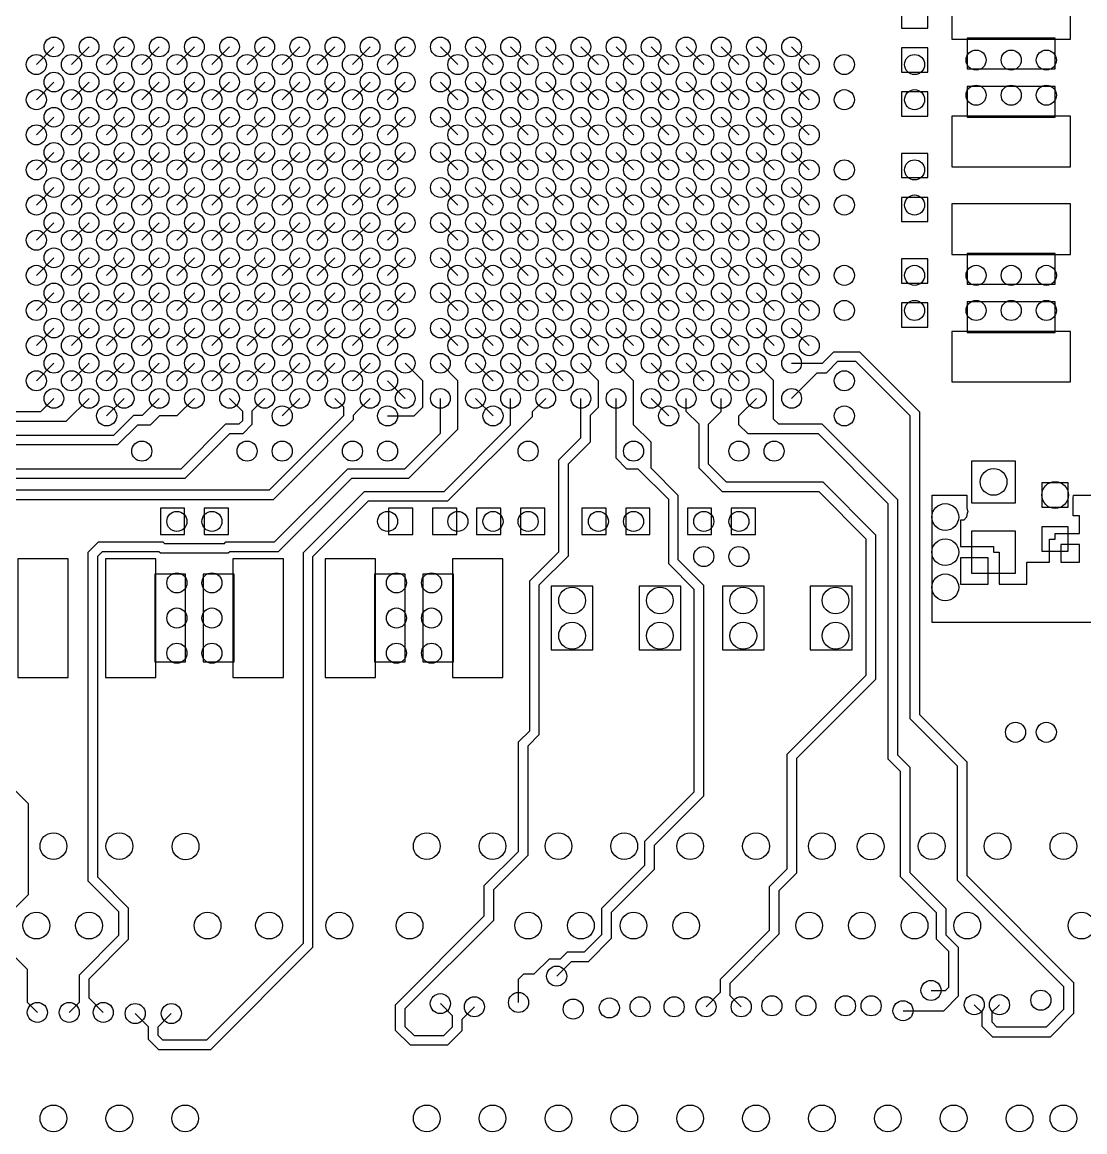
# Model space of a CAD drawing. Extents: x 1 to 15.9, y 0.4 to 4.
# Drawn here: x 3.239 to 4.192, y 1.016 to 2.01 of the extents above; entities that cross this region are included whole.
import ezdxf

# ---------------------------------------------------------------- set-up
doc = ezdxf.new("R2010")
doc.units = 0
doc.layers.get('0').update_dxf_attribs({"linetype": 'CONTINUOUS'})
doc.layers.add('gtl', color=1, linetype='CONTINUOUS')

# ---------------------------------------------------------------- blocks, each defined once
blk = doc.blocks.new('D14')
blk.add_lwpolyline([(-0.05315, -0.02265), (0.05315, -0.02265), (0.05315, 0.02265), (-0.05315, 0.02265)], close=True)
blk = doc.blocks.new('D15')
blk.add_lwpolyline([(-0.01085, -0.0118), (0.01085, -0.0118), (0.01085, 0.0118), (-0.01085, 0.0118)], close=True)
blk = doc.blocks.new('D18')
blk.add_lwpolyline([(-0.0118, -0.01085), (0.0118, -0.01085), (0.0118, 0.01085), (-0.0118, 0.01085)], close=True)
blk = doc.blocks.new('D19')
blk.add_lwpolyline([(-0.0197, -0.0187), (0.0197, -0.0187), (0.0197, 0.0187), (-0.0197, 0.0187)], close=True)
blk = doc.blocks.new('D29')
blk.add_lwpolyline([(-0.02265, -0.05315), (0.02265, -0.05315), (0.02265, 0.05315), (-0.02265, 0.05315)], close=True)
blk = doc.blocks.new('D34')
blk.add_lwpolyline([(-0.0187, -0.02855), (0.0187, -0.02855), (0.0187, 0.02855), (-0.0187, 0.02855)], close=True)
blk = doc.blocks.new('D59')
blk.add_circle((0, 0), 0.00885)
blk = doc.blocks.new('D84')
blk.add_lwpolyline([(-0.03935, -0.0138), (0.03935, -0.0138), (0.03935, 0.0138), (-0.03935, 0.0138)], close=True)
blk = doc.blocks.new('D85')
blk.add_lwpolyline([(-0.03935, -0.0138), (0.03935, -0.0138), (0.03935, 0.0138), (-0.03935, 0.0138)], close=True)
blk = doc.blocks.new('D89')
blk.add_lwpolyline([(-0.0138, -0.03935), (0.0138, -0.03935), (0.0138, 0.03935), (-0.0138, 0.03935)], close=True)
blk = doc.blocks.new('D120')
blk.add_circle((0, 0), 0.012)
blk = doc.blocks.new('D121')
blk.add_circle((0, 0), 0.009)

msp = doc.modelspace()

# ---------------------------------------------------------------- linework, layer by layer
at = {"layer": 'gtl', "color": 1}
for points in [[(3.252, 1.9724), (3.2677, 1.9882)], [(3.2835, 1.9724), (3.2992, 1.9882)], [(3.315, 1.9724), (3.3307, 1.9882)], [(3.3465, 1.9724), (3.3622, 1.9882)], [(3.378, 1.9724), (3.3937, 1.9882)], [(3.4094, 1.9724), (3.4252, 1.9882)], [(3.4409, 1.9724), (3.4567, 1.9882)], [(3.4724, 1.9724), (3.4882, 1.9882)], [(3.5039, 1.9724), (3.5197, 1.9882)], [(3.5354, 1.9724), (3.5512, 1.9882)], [(3.5669, 1.9724), (3.5827, 1.9882)], [(3.6142, 1.9882), (3.6299, 1.9724)], [(3.6142, 1.9882), (3.6142, 1.9882)], [(3.6457, 1.9882), (3.6614, 1.9724)], [(3.6772, 1.9882), (3.6929, 1.9724)], [(3.7087, 1.9882), (3.7244, 1.9724)], [(3.7402, 1.9882), (3.7559, 1.9724)], [(3.7717, 1.9882), (3.7874, 1.9724)], [(3.8031, 1.9882), (3.8189, 1.9724)], [(3.8346, 1.9882), (3.8504, 1.9724)], [(3.8661, 1.9882), (3.8819, 1.9724)], [(3.8976, 1.9882), (3.9134, 1.9724)], [(3.9291, 1.9882), (3.9449, 1.9724)], [(3.252, 1.9409), (3.2677, 1.9567)], [(3.2835, 1.9409), (3.2992, 1.9567)], [(3.315, 1.9409), (3.3307, 1.9567)], [(3.3465, 1.9409), (3.3622, 1.9567)], [(3.378, 1.9409), (3.3937, 1.9567)], [(3.4094, 1.9409), (3.4252, 1.9567)], [(3.4409, 1.9409), (3.4567, 1.9567)], [(3.4567, 1.9567), (3.4567, 1.9567)], [(3.4724, 1.9409), (3.4882, 1.9567)], [(3.4882, 1.9567), (3.4882, 1.9567)], [(3.5039, 1.9409), (3.5197, 1.9567)], [(3.5354, 1.9409), (3.5512, 1.9567)], [(3.5669, 1.9409), (3.5827, 1.9567)], [(3.6142, 1.9567), (3.6299, 1.9409)], [(3.6457, 1.9567), (3.6614, 1.9409)], [(3.6772, 1.9567), (3.6929, 1.9409)], [(3.7087, 1.9567), (3.7244, 1.9409)], [(3.7402, 1.9567), (3.7559, 1.9409)], [(3.7717, 1.9567), (3.7874, 1.9409)], [(3.8031, 1.9567), (3.8189, 1.9409)], [(3.8346, 1.9567), (3.8504, 1.9409)], [(3.8661, 1.9567), (3.8819, 1.9409)], [(3.8976, 1.9567), (3.9134, 1.9409)], [(3.9291, 1.9567), (3.9449, 1.9409)], [(3.252, 1.9094), (3.2677, 1.9252)], [(3.2835, 1.9094), (3.2992, 1.9252)], [(3.315, 1.9094), (3.3307, 1.9252)], [(3.3465, 1.9094), (3.3622, 1.9252)], [(3.378, 1.9094), (3.3937, 1.9252)], [(3.4094, 1.9094), (3.4252, 1.9252)], [(3.4409, 1.9094), (3.4567, 1.9252)], [(3.4567, 1.9252), (3.4567, 1.9252)], [(3.4724, 1.9094), (3.4882, 1.9252)], [(3.5039, 1.9094), (3.5197, 1.9252)], [(3.5354, 1.9094), (3.5512, 1.9252)], [(3.5669, 1.9094), (3.5827, 1.9252)], [(3.6142, 1.9252), (3.6299, 1.9094)], [(3.6457, 1.9252), (3.6614, 1.9094)], [(3.6772, 1.9252), (3.6929, 1.9094)], [(3.7087, 1.9252), (3.7244, 1.9094)], [(3.7402, 1.9252), (3.7559, 1.9094)], [(3.7717, 1.9252), (3.7874, 1.9094)], [(3.8031, 1.9252), (3.8189, 1.9094)], [(3.8346, 1.9252), (3.8504, 1.9094)], [(3.8661, 1.9252), (3.8819, 1.9094)], [(3.8976, 1.9252), (3.9134, 1.9094)], [(3.9291, 1.9252), (3.9449, 1.9094)], [(3.4724, 1.9094), (3.4724, 1.9094)], [(3.252, 1.878), (3.2677, 1.8937)], [(3.2835, 1.878), (3.2992, 1.8937)], [(3.315, 1.878), (3.3307, 1.8937)], [(3.3465, 1.878), (3.3622, 1.8937)], [(3.378, 1.878), (3.3937, 1.8937)], [(3.4094, 1.878), (3.4252, 1.8937)], [(3.4409, 1.878), (3.4567, 1.8937)], [(3.4724, 1.878), (3.4882, 1.8937)], [(3.5039, 1.878), (3.5197, 1.8937)], [(3.5354, 1.878), (3.5512, 1.8937)], [(3.5669, 1.878), (3.5827, 1.8937)], [(3.6142, 1.8937), (3.6299, 1.878)], [(3.6457, 1.8937), (3.6614, 1.878)], [(3.6772, 1.8937), (3.6929, 1.878)], [(3.7087, 1.8937), (3.7244, 1.878)], [(3.7402, 1.8937), (3.7559, 1.878)], [(3.7717, 1.8937), (3.7874, 1.878)], [(3.8031, 1.8937), (3.8189, 1.878)], [(3.8346, 1.8937), (3.8504, 1.878)], [(3.8661, 1.8937), (3.8819, 1.878)], [(3.8976, 1.8937), (3.9134, 1.878)], [(3.9291, 1.8937), (3.9449, 1.878)], [(3.252, 1.8465), (3.2677, 1.8622)], [(3.2835, 1.8465), (3.2992, 1.8622)], [(3.315, 1.8465), (3.3307, 1.8622)], [(3.3465, 1.8465), (3.3622, 1.8622)], [(3.378, 1.8465), (3.3937, 1.8622)], [(3.4094, 1.8465), (3.4252, 1.8622)], [(3.4409, 1.8465), (3.4567, 1.8622)], [(3.4724, 1.8465), (3.4882, 1.8622)], [(3.5039, 1.8465), (3.5197, 1.8622)], [(3.5354, 1.8465), (3.5512, 1.8622)], [(3.5669, 1.8465), (3.5827, 1.8622)], [(3.6142, 1.8622), (3.6299, 1.8465)], [(3.6457, 1.8622), (3.6614, 1.8465)], [(3.6772, 1.8622), (3.6929, 1.8465)], [(3.7087, 1.8622), (3.7244, 1.8465)], [(3.7402, 1.8622), (3.7559, 1.8465)], [(3.7717, 1.8622), (3.7874, 1.8465)], [(3.8031, 1.8622), (3.8189, 1.8465)], [(3.8346, 1.8622), (3.8504, 1.8465)], [(3.8661, 1.8622), (3.8819, 1.8465)], [(3.8976, 1.8622), (3.9134, 1.8465)], [(3.9291, 1.8622), (3.9449, 1.8465)], [(3.252, 1.815), (3.2677, 1.8307)], [(3.2835, 1.815), (3.2992, 1.8307)], [(3.315, 1.815), (3.3307, 1.8307)], [(3.3465, 1.815), (3.3622, 1.8307)], [(3.378, 1.815), (3.3937, 1.8307)], [(3.4094, 1.815), (3.4252, 1.8307)], [(3.4409, 1.815), (3.4567, 1.8307)], [(3.4724, 1.815), (3.4882, 1.8307)], [(3.5039, 1.815), (3.5197, 1.8307)], [(3.5354, 1.815), (3.5512, 1.8307)], [(3.5669, 1.815), (3.5827, 1.8307)], [(3.6142, 1.8307), (3.6299, 1.815)], [(3.6457, 1.8307), (3.6614, 1.815)], [(3.6772, 1.8307), (3.6929, 1.815)], [(3.7087, 1.8307), (3.7244, 1.815)], [(3.7402, 1.8307), (3.7559, 1.815)], [(3.7717, 1.8307), (3.7874, 1.815)], [(3.8031, 1.8307), (3.8189, 1.815)], [(3.8346, 1.8307), (3.8504, 1.815)], [(3.8661, 1.8307), (3.8819, 1.815)], [(3.8976, 1.8307), (3.9134, 1.815)], [(3.9291, 1.8307), (3.9449, 1.815)], [(3.252, 1.7835), (3.2677, 1.7992)], [(3.2835, 1.7835), (3.2992, 1.7992)], [(3.315, 1.7835), (3.3307, 1.7992)], [(3.3465, 1.7835), (3.3622, 1.7992)], [(3.378, 1.7835), (3.3937, 1.7992)], [(3.4094, 1.7835), (3.4252, 1.7992)], [(3.4409, 1.7835), (3.4567, 1.7992)], [(3.4724, 1.7835), (3.4882, 1.7992)], [(3.5039, 1.7835), (3.5197, 1.7992)], [(3.5354, 1.7835), (3.5512, 1.7992)], [(3.5669, 1.7835), (3.5827, 1.7992)], [(3.6142, 1.7992), (3.6299, 1.7835)], [(3.6457, 1.7992), (3.6614, 1.7835)], [(3.6772, 1.7992), (3.6929, 1.7835)], [(3.7087, 1.7992), (3.7244, 1.7835)], [(3.7402, 1.7992), (3.7559, 1.7835)], [(3.7717, 1.7992), (3.7874, 1.7835)], [(3.8031, 1.7992), (3.8189, 1.7835)], [(3.8346, 1.7992), (3.8504, 1.7835)], [(3.8661, 1.7992), (3.8819, 1.7835)], [(3.8976, 1.7992), (3.9134, 1.7835)], [(3.9291, 1.7992), (3.9449, 1.7835)], [(3.252, 1.752), (3.2677, 1.7677)], [(3.2835, 1.752), (3.2992, 1.7677)], [(3.315, 1.752), (3.3307, 1.7677)], [(3.3465, 1.752), (3.3622, 1.7677)], [(3.378, 1.752), (3.3937, 1.7677)], [(3.4094, 1.752), (3.4252, 1.7677)], [(3.4409, 1.752), (3.4567, 1.7677)], [(3.4724, 1.752), (3.4882, 1.7677)], [(3.5039, 1.752), (3.5197, 1.7677)], [(3.5354, 1.752), (3.5512, 1.7677)], [(3.5669, 1.752), (3.5827, 1.7677)], [(3.6142, 1.7677), (3.6299, 1.752)], [(3.6457, 1.7677), (3.6614, 1.752)], [(3.6772, 1.7677), (3.6929, 1.752)], [(3.7087, 1.7677), (3.7244, 1.752)], [(3.7402, 1.7677), (3.7559, 1.752)], [(3.7717, 1.7677), (3.7874, 1.752)], [(3.8031, 1.7677), (3.8189, 1.752)], [(3.8346, 1.7677), (3.8504, 1.752)], [(3.8661, 1.7677), (3.8819, 1.752)], [(3.8976, 1.7677), (3.9134, 1.752)], [(3.9291, 1.7677), (3.9449, 1.752)], [(3.252, 1.7205), (3.2677, 1.7362)], [(3.2835, 1.7205), (3.2992, 1.7362)], [(3.315, 1.7205), (3.3307, 1.7362)], [(3.3465, 1.7205), (3.3622, 1.7362)], [(3.378, 1.7205), (3.3937, 1.7362)], [(3.4094, 1.7205), (3.4252, 1.7362)], [(3.4409, 1.7205), (3.4567, 1.7362)], [(3.4724, 1.7205), (3.4882, 1.7362)], [(3.5039, 1.7205), (3.5197, 1.7362)], [(3.5354, 1.7205), (3.5512, 1.7362)], [(3.5669, 1.7205), (3.5827, 1.7362)], [(3.6142, 1.7362), (3.6299, 1.7205)], [(3.6457, 1.7362), (3.6614, 1.7205)], [(3.6772, 1.7362), (3.6929, 1.7205)], [(3.7087, 1.7362), (3.7244, 1.7205)], [(3.7402, 1.7362), (3.7559, 1.7205)], [(3.7717, 1.7362), (3.7874, 1.7205)], [(3.8031, 1.7362), (3.8189, 1.7205)], [(3.8346, 1.7362), (3.8504, 1.7205)], [(3.8661, 1.7362), (3.8819, 1.7205)], [(3.8976, 1.7362), (3.9134, 1.7205)], [(3.9291, 1.7362), (3.9449, 1.7205)], [(3.9291, 1.7047), (3.9409, 1.7047), (3.9409, 1.7047), (3.9567, 1.7047), (3.9671, 1.7151), (3.99, 1.7151)], [(3.99, 1.7151), (4.044, 1.661)], [(3.252, 1.689), (3.2677, 1.7047)], [(3.2835, 1.689), (3.2992, 1.7047)], [(3.315, 1.689), (3.3307, 1.7047)], [(3.3465, 1.689), (3.3622, 1.7047)], [(3.378, 1.689), (3.3937, 1.7047)], [(3.4094, 1.689), (3.4252, 1.7047)], [(3.4409, 1.689), (3.4567, 1.7047)], [(3.4724, 1.689), (3.4882, 1.7047)], [(3.5039, 1.689), (3.5197, 1.7047)], [(3.5354, 1.689), (3.5512, 1.7047)], [(3.5827, 1.7047), (3.5984, 1.689)], [(3.6142, 1.7047), (3.6299, 1.689)], [(3.6457, 1.7047), (3.6614, 1.689)], [(3.6772, 1.7047), (3.6929, 1.689)], [(3.7087, 1.7047), (3.7244, 1.689)], [(3.7402, 1.7047), (3.7559, 1.689)], [(3.7717, 1.7047), (3.7874, 1.689)], [(3.8031, 1.7047), (3.8189, 1.689)], [(3.8346, 1.7047), (3.8504, 1.689)], [(3.8661, 1.7047), (3.8819, 1.689)], [(3.8976, 1.7047), (3.913, 1.6894)], [(3.9291, 1.6732), (3.952, 1.6961), (3.9603, 1.6961), (3.9706, 1.7065)], [(3.9706, 1.7065), (3.9864, 1.7065), (4.0354, 1.6575)], [(3.5669, 1.6575), (3.5906, 1.6575), (3.5984, 1.6654), (3.5984, 1.689)], [(3.5669, 1.689), (3.5827, 1.6732)], [(3.6299, 1.6457), (3.6299, 1.689)], [(3.7559, 1.6654), (3.7559, 1.689)], [(3.7874, 1.6496), (3.7874, 1.689)], [(3.913, 1.6547), (3.913, 1.6894)], [(3.1016, 1.6528), (3.2788, 1.6528), (3.2992, 1.6732)], [(3.2559, 1.6614), (3.2677, 1.6732)], [(3.315, 1.6575), (3.3307, 1.6732)], [(3.3472, 1.6582), (3.3622, 1.6732)], [(3.3783, 1.6579), (3.3937, 1.6732)], [(3.3855, 1.6016), (3.4255, 1.6417), (3.4374, 1.6417), (3.4456, 1.65), (3.4456, 1.6621), (3.4567, 1.6732)], [(3.4252, 1.6732), (3.437, 1.6614)], [(3.4724, 1.6575), (3.4882, 1.6732)], [(3.5197, 1.6732), (3.5276, 1.6654)], [(3.5394, 1.6614), (3.5512, 1.6732)], [(3.6142, 1.6421), (3.6142, 1.6732)], [(3.6457, 1.6732), (3.6614, 1.6575)], [(3.6772, 1.6496), (3.6772, 1.6732)], [(3.6968, 1.6614), (3.7087, 1.6732)], [(3.7402, 1.6378), (3.7402, 1.6732)], [(3.7717, 1.6732), (3.7717, 1.6732)], [(3.7717, 1.6198), (3.7717, 1.6732)], [(3.8031, 1.6732), (3.8189, 1.6575)], [(3.8346, 1.6614), (3.8346, 1.6732)], [(3.8661, 1.6614), (3.8661, 1.6732)], [(3.8819, 1.6575), (3.8976, 1.6732)], [(3.0981, 1.6614), (3.2559, 1.6614)], [(3.2559, 1.6614), (3.2559, 1.6614)], [(3.437, 1.6535), (3.437, 1.6614)], [(3.5276, 1.6578), (3.5276, 1.6654)], [(3.5362, 1.6582), (3.5394, 1.6614)], [(3.6968, 1.6571), (3.6968, 1.6614)], [(3.7488, 1.6582), (3.7559, 1.6654)], [(3.8346, 1.6614), (3.8461, 1.65)], [(3.8547, 1.65), (3.8661, 1.6614)], [(4.044, 1.3898), (4.044, 1.661)], [(3.3215, 1.6404), (3.3393, 1.6582)], [(3.3393, 1.6582), (3.3472, 1.6582)], [(3.3543, 1.6496), (3.3626, 1.6579)], [(3.3626, 1.6579), (3.3783, 1.6579)], [(3.3819, 1.6102), (3.422, 1.6503), (3.4338, 1.6503), (3.437, 1.6535)], [(3.461, 1.5913), (3.5276, 1.6578)], [(3.4646, 1.5827), (3.5362, 1.6543)], [(3.5362, 1.6543), (3.5362, 1.6582)], [(3.621, 1.5813), (3.6968, 1.6571)], [(3.7488, 1.6342), (3.7488, 1.6582)], [(3.8819, 1.6496), (3.8819, 1.6575)], [(3.913, 1.6547), (3.9173, 1.6503), (3.9563, 1.6503)], [(4.0354, 1.3862), (4.0354, 1.6575)], [(3.325, 1.6318), (3.3429, 1.6496)], [(3.3429, 1.6496), (3.3543, 1.6496)], [(3.5823, 1.6102), (3.6142, 1.6421)], [(3.6063, 1.622), (3.6299, 1.6457)], [(3.6175, 1.5899), (3.6772, 1.6496)], [(3.7874, 1.6496), (3.8031, 1.6339)], [(3.8461, 1.6106), (3.8461, 1.65)], [(3.8547, 1.6142), (3.8547, 1.65)], [(3.8819, 1.6496), (3.8898, 1.6417)], [(3.8898, 1.6417), (3.9528, 1.6417)], [(3.9528, 1.6417), (4.0157, 1.5787)], [(3.9563, 1.6503), (4.0243, 1.5823)], [(3.1282, 1.6404), (3.3215, 1.6404)], [(3.1318, 1.6318), (3.325, 1.6318)], [(3.7205, 1.6181), (3.7402, 1.6378)], [(3.7291, 1.6145), (3.7488, 1.6342)], [(3.8031, 1.6106), (3.8031, 1.6339)], [(3.5859, 1.6016), (3.6063, 1.622)], [(3.6063, 1.622), (3.6063, 1.622)], [(3.7205, 1.5358), (3.7205, 1.6181)], [(3.7291, 1.5322), (3.7291, 1.6145)], [(3.7717, 1.6198), (3.7812, 1.6102)], [(3.8547, 1.6142), (3.8704, 1.5984)], [(3.0662, 1.539), (3.1374, 1.6102), (3.3819, 1.6102)], [(3.0748, 1.3425), (3.0748, 1.5354), (3.141, 1.6016), (3.3855, 1.6016)], [(3.4655, 1.5446), (3.5311, 1.6102)], [(3.4691, 1.536), (3.5347, 1.6016)], [(3.5311, 1.6102), (3.5823, 1.6102)], [(3.5347, 1.6016), (3.5859, 1.6016)], [(3.7812, 1.6102), (3.7913, 1.6102)], [(3.7913, 1.6102), (3.8189, 1.5827)], [(3.8031, 1.6106), (3.8275, 1.5862)], [(3.8461, 1.6106), (3.8669, 1.5898)], [(3.1618, 1.5913), (3.461, 1.5913)], [(3.8704, 1.5984), (3.957, 1.5984)], [(3.957, 1.5984), (4.0047, 1.5508)], [(3.1654, 1.5827), (3.4646, 1.5827)], [(3.4914, 1.5351), (3.5462, 1.5899), (3.6175, 1.5899)], [(3.5, 1.5315), (3.5498, 1.5813), (3.621, 1.5813)], [(3.8189, 1.5249), (3.8189, 1.5827)], [(3.8275, 1.5285), (3.8275, 1.5862)], [(3.8669, 1.5898), (3.9535, 1.5898)], [(3.9535, 1.5898), (3.9961, 1.5472)], [(4.0243, 1.3536), (4.0243, 1.5823)], [(4.2244, 1.4724), (4.0551, 1.4724), (4.0551, 1.5866), (4.0861, 1.5866), (4.0861, 1.5752), (4.0861, 1.5752), (4.0861, 1.5752), (4.0861, 1.5752), (4.087, 1.5713), (4.0865, 1.5706), (4.0858, 1.5669), (4.0835, 1.5641), (4.0806, 1.5641), (4.0806, 1.5404), (4.1102, 1.5404), (4.1102, 1.5354), (4.1152, 1.5354), (4.1152, 1.5067), (4.1399, 1.5067), (4.1399, 1.5264), (4.1435, 1.5264), (4.1435, 1.5264), (4.1604, 1.5264), (4.1604, 1.5472), (4.1654, 1.5472), (4.1654, 1.5522), (4.1872, 1.5522), (4.1872, 1.5681), (4.1817, 1.5681), (4.1817, 1.5702), (4.1817, 1.5713), (4.1817, 1.5713), (4.1817, 1.5713), (4.1817, 1.5841), (4.182, 1.5866), (4.2244, 1.5866)], [(4.0157, 1.35), (4.0157, 1.5787)], [(3.2985, 1.5354), (3.3077, 1.5446)], [(3.3077, 1.5446), (3.3655, 1.5446)], [(3.3655, 1.5446), (3.3668, 1.5433), (3.4206, 1.5433)], [(3.4206, 1.5433), (3.4219, 1.5446)], [(3.4219, 1.5446), (3.4655, 1.5446)], [(3.9961, 1.4252), (3.9961, 1.5472)], [(4.0047, 1.4216), (4.0047, 1.5508)], [(4.1872, 1.5422), (4.1704, 1.5422), (4.1704, 1.5264), (4.1872, 1.5264), (4.1872, 1.5422)], [(3.2985, 1.2405), (3.2985, 1.5354)], [(3.3071, 1.5318), (3.3113, 1.536)], [(3.3071, 1.2441), (3.3071, 1.5318)], [(3.3113, 1.536), (3.3619, 1.536)], [(3.3619, 1.536), (3.3633, 1.5347), (3.4241, 1.5347)], [(3.4048, 1.0984), (3.4914, 1.185), (3.4914, 1.5351)], [(3.4241, 1.5347), (3.4255, 1.536)], [(3.4255, 1.536), (3.4691, 1.536)], [(3.5, 1.1815), (3.5, 1.5315)], [(3.6943, 1.5096), (3.7205, 1.5358)], [(3.7029, 1.3719), (3.7029, 1.5061), (3.7291, 1.5322)], [(3.8189, 1.5249), (3.8418, 1.502)], [(3.8275, 1.5285), (3.8504, 1.5056)], [(4.1052, 1.5304), (4.0806, 1.5304), (4.0806, 1.5067), (4.1052, 1.5067), (4.1052, 1.5304)], [(3.6943, 1.3754), (3.6943, 1.5096)], [(3.8062, 1.273), (3.8504, 1.3171), (3.8504, 1.5056)], [(3.8418, 1.3207), (3.8418, 1.502)], [(3.9252, 1.3543), (3.9961, 1.4252)], [(3.9338, 1.3508), (4.0047, 1.4216)], [(4.0354, 1.3862), (4.078, 1.3436)], [(4.044, 1.3898), (4.0866, 1.3472)], [(3.6843, 1.2673), (3.6843, 1.3654), (3.6943, 1.3754)], [(3.6929, 1.3619), (3.7029, 1.3719)], [(3.1965, 1.3583), (3.2448, 1.3099)], [(3.6929, 1.2638), (3.6929, 1.3619)], [(3.9252, 1.2516), (3.9252, 1.3543)], [(4.0243, 1.3536), (4.0354, 1.3425)], [(3.9338, 1.248), (3.9338, 1.3508)], [(4.0157, 1.35), (4.0268, 1.339)], [(4.0354, 1.248), (4.0354, 1.3425)], [(4.078, 1.2413), (4.078, 1.3436)], [(4.0866, 1.2453), (4.0866, 1.3472)], [(4.0268, 1.2445), (4.0268, 1.339)], [(3.7976, 1.2765), (3.8418, 1.3207)], [(3.2448, 1.2287), (3.2448, 1.3099)], [(3.7976, 1.2549), (3.7976, 1.2765)], [(3.8062, 1.2513), (3.8062, 1.273)], [(3.6535, 1.2366), (3.6843, 1.2673)], [(3.6621, 1.233), (3.6929, 1.2638)], [(3.7591, 1.2163), (3.7976, 1.2549)], [(3.3071, 1.2441), (3.3346, 1.2165)], [(3.7677, 1.2128), (3.8062, 1.2513)], [(3.874, 1.1493), (3.918, 1.1933), (3.918, 1.2323), (3.9338, 1.248)], [(3.9094, 1.1968), (3.9094, 1.2358), (3.9252, 1.2516)], [(4.0268, 1.2445), (4.0591, 1.2122)], [(4.0354, 1.248), (4.0677, 1.2158)], [(4.0866, 1.2453), (4.1823, 1.1496)], [(3.2985, 1.2405), (3.326, 1.213)], [(3.6535, 1.2094), (3.6535, 1.2366)], [(3.6621, 1.2058), (3.6621, 1.233)], [(4.078, 1.2413), (4.1732, 1.146)], [(3.2323, 1.2162), (3.2448, 1.2287)], [(3.3346, 1.1886), (3.3346, 1.2165)], [(3.7591, 1.1929), (3.7591, 1.2163)], [(4.0677, 1.1922), (4.0677, 1.2158)], [(3.326, 1.1922), (3.326, 1.213)], [(3.5741, 1.1299), (3.6535, 1.2094)], [(3.5827, 1.1264), (3.6621, 1.2058)], [(3.7677, 1.1894), (3.7677, 1.2128)], [(4.0591, 1.1886), (4.0591, 1.2122)], [(3.8654, 1.1528), (3.9094, 1.1968)], [(3.2906, 1.1568), (3.326, 1.1922)], [(3.2992, 1.1532), (3.3346, 1.1886)], [(3.712, 1.1711), (3.7219, 1.1711), (3.7282, 1.1773), (3.7435, 1.1773), (3.7591, 1.1929)], [(3.7185, 1.1555), (3.7317, 1.1687), (3.7471, 1.1687), (3.7677, 1.1894)], [(4.0591, 1.1886), (4.0701, 1.1775)], [(4.0677, 1.1922), (4.0787, 1.1811)], [(3.4083, 1.0898), (3.5, 1.1815)], [(4.0701, 1.1457), (4.0701, 1.1775)], [(4.0787, 1.1378), (4.0787, 1.1811)], [(3.2323, 1.1732), (3.2441, 1.1614)], [(3.6984, 1.1575), (3.712, 1.1711)], [(3.2441, 1.1319), (3.2441, 1.1614)], [(3.2906, 1.1568), (3.2906, 1.1568)], [(3.2906, 1.1322), (3.2906, 1.1568)], [(3.6843, 1.1528), (3.689, 1.1575), (3.6984, 1.1575)], [(3.2992, 1.1358), (3.2992, 1.1532)], [(3.6843, 1.1319), (3.6843, 1.1528)], [(3.8654, 1.141), (3.8654, 1.1528)], [(3.874, 1.1378), (3.874, 1.1493)], [(4.0672, 1.1427), (4.0701, 1.1457)], [(4.1732, 1.126), (4.1732, 1.146)], [(4.1823, 1.1222), (4.1823, 1.1496)], [(3.2992, 1.1358), (3.312, 1.123)], [(3.8524, 1.128), (3.8654, 1.141)], [(3.874, 1.1378), (3.8839, 1.128)], [(4.029, 1.1245), (4.0655, 1.1245), (4.0787, 1.1378)], [(4.0541, 1.1427), (4.0672, 1.1427)], [(3.2441, 1.1319), (3.2529, 1.123)], [(3.2815, 1.123), (3.2906, 1.1322)], [(3.5741, 1.1067), (3.5741, 1.1299)], [(3.5827, 1.1102), (3.5827, 1.1264)], [(3.6142, 1.1309), (3.6251, 1.12)], [(3.6337, 1.117), (3.6447, 1.128)], [(4.0929, 1.1299), (4.0999, 1.1229)], [(4.109, 1.1142), (4.109, 1.1234), (4.1155, 1.1299)], [(4.1575, 1.1102), (4.1732, 1.126)], [(3.3406, 1.122), (3.3525, 1.1101)], [(3.3611, 1.1024), (3.3611, 1.1101), (3.373, 1.122)], [(3.6251, 1.1102), (3.6251, 1.12)], [(3.6337, 1.1067), (3.6337, 1.117)], [(4.0999, 1.1104), (4.0999, 1.1229)], [(4.109, 1.1142), (4.1129, 1.1102), (4.1575, 1.1102)], [(4.1613, 1.1011), (4.1823, 1.1222)], [(3.3525, 1.0988), (3.3525, 1.1101)], [(3.5741, 1.1067), (3.587, 1.0938), (3.6208, 1.0938)], [(3.5827, 1.1102), (3.5906, 1.1024), (3.6173, 1.1024)], [(3.6173, 1.1024), (3.6251, 1.1102)], [(3.6208, 1.0938), (3.6337, 1.1067)], [(4.0999, 1.1104), (4.1092, 1.1011)], [(3.3525, 1.0988), (3.3615, 1.0898)], [(3.3611, 1.1024), (3.365, 1.0984)], [(3.365, 1.0984), (3.4048, 1.0984)], [(4.1092, 1.1011), (4.1613, 1.1011)], [(3.3615, 1.0898), (3.4083, 1.0898)]]:
    msp.add_lwpolyline(points, dxfattribs=at)

# ---------------------------------------------------------------- block references
at = {"layer": 'gtl'}
for name, p in [('D14', (4.126, 2.0177)), ('D18', (4.0394, 2.0157)), ('D59', (3.2677, 1.9882)), ('D59', (3.2992, 1.9882)), ('D59', (3.3307, 1.9882)), ('D59', (3.3622, 1.9882)), ('D59', (3.3937, 1.9882)), ('D59', (3.4252, 1.9882)), ('D59', (3.4567, 1.9882)), ('D59', (3.4882, 1.9882)), ('D59', (3.5197, 1.9882)), ('D59', (3.5512, 1.9882)), ('D59', (3.5827, 1.9882)), ('D59', (3.6142, 1.9882)), ('D59', (3.6457, 1.9882)), ('D59', (3.6772, 1.9882)), ('D59', (3.7087, 1.9882)), ('D59', (3.7402, 1.9882)), ('D59', (3.7717, 1.9882)), ('D59', (3.8031, 1.9882)), ('D59', (3.8346, 1.9882)), ('D59', (3.8661, 1.9882)), ('D59', (3.8976, 1.9882)), ('D59', (3.9291, 1.9882)), ('D85', (4.126, 1.9823)), ('D121', (3.252, 1.9724)), ('D121', (3.2835, 1.9724)), ('D121', (3.315, 1.9724)), ('D121', (3.3465, 1.9724)), ('D121', (3.378, 1.9724)), ('D121', (3.4094, 1.9724)), ('D121', (3.4409, 1.9724)), ('D121', (3.4724, 1.9724)), ('D121', (3.5039, 1.9724)), ('D121', (3.5354, 1.9724)), ('D121', (3.5669, 1.9724)), ('D121', (3.6299, 1.9724)), ('D121', (3.6614, 1.9724)), ('D121', (3.6929, 1.9724)), ('D121', (3.7244, 1.9724)), ('D121', (3.7559, 1.9724)), ('D121', (3.7874, 1.9724)), ('D121', (3.8189, 1.9724)), ('D121', (3.8504, 1.9724)), ('D121', (3.8819, 1.9724)), ('D121', (3.9134, 1.9724)), ('D121', (3.9449, 1.9724)), ('D121', (3.9764, 1.9724)), ('D18', (4.0394, 1.9764)), ('D121', (4.0394, 1.9724)), ('D121', (4.0945, 1.9764)), ('D121', (4.126, 1.9764)), ('D121', (4.1575, 1.9764)), ('D59', (3.2677, 1.9567)), ('D59', (3.2992, 1.9567)), ('D59', (3.3307, 1.9567)), ('D59', (3.3622, 1.9567)), ('D59', (3.3937, 1.9567)), ('D59', (3.4252, 1.9567)), ('D59', (3.4567, 1.9567)), ('D59', (3.4882, 1.9567)), ('D59', (3.5197, 1.9567)), ('D59', (3.5512, 1.9567)), ('D59', (3.5827, 1.9567)), ('D59', (3.6142, 1.9567)), ('D59', (3.6457, 1.9567)), ('D59', (3.6772, 1.9567)), ('D59', (3.7087, 1.9567)), ('D59', (3.7402, 1.9567)), ('D59', (3.7717, 1.9567)), ('D59', (3.8031, 1.9567)), ('D59', (3.8346, 1.9567)), ('D59', (3.8661, 1.9567)), ('D59', (3.8976, 1.9567)), ('D59', (3.9291, 1.9567)), ('D121', (3.252, 1.9409)), ('D121', (3.2835, 1.9409)), ('D121', (3.315, 1.9409)), ('D121', (3.3465, 1.9409)), ('D121', (3.378, 1.9409)), ('D121', (3.4094, 1.9409)), ('D121', (3.4409, 1.9409)), ('D121', (3.4724, 1.9409)), ('D121', (3.5039, 1.9409)), ('D121', (3.5354, 1.9409)), ('D121', (3.5669, 1.9409)), ('D121', (3.6299, 1.9409)), ('D121', (3.6614, 1.9409)), ('D121', (3.6929, 1.9409)), ('D121', (3.7244, 1.9409)), ('D121', (3.7559, 1.9409)), ('D121', (3.7874, 1.9409)), ('D121', (3.8189, 1.9409)), ('D121', (3.8504, 1.9409)), ('D121', (3.8819, 1.9409)), ('D121', (3.9134, 1.9409)), ('D121', (3.9449, 1.9409)), ('D121', (3.9764, 1.9409)), ('D121', (4.0394, 1.9409)), ('D121', (4.0945, 1.9449)), ('D84', (4.126, 1.939)), ('D121', (4.126, 1.9449)), ('D121', (4.1575, 1.9449)), ('D18', (4.0394, 1.937)), ('D59', (3.2677, 1.9252)), ('D59', (3.2992, 1.9252)), ('D59', (3.3307, 1.9252)), ('D59', (3.3622, 1.9252)), ('D59', (3.3937, 1.9252)), ('D59', (3.4252, 1.9252)), ('D59', (3.4567, 1.9252)), ('D59', (3.4882, 1.9252)), ('D59', (3.5197, 1.9252)), ('D59', (3.5512, 1.9252)), ('D59', (3.5827, 1.9252)), ('D59', (3.6142, 1.9252)), ('D59', (3.6457, 1.9252)), ('D59', (3.6772, 1.9252)), ('D59', (3.7087, 1.9252)), ('D59', (3.7402, 1.9252)), ('D59', (3.7717, 1.9252)), ('D59', (3.8031, 1.9252)), ('D59', (3.8346, 1.9252)), ('D59', (3.8661, 1.9252)), ('D59', (3.8976, 1.9252)), ('D59', (3.9291, 1.9252)), ('D14', (4.126, 1.9035)), ('D121', (3.252, 1.9094)), ('D121', (3.2835, 1.9094)), ('D121', (3.315, 1.9094)), ('D121', (3.3465, 1.9094)), ('D121', (3.378, 1.9094)), ('D121', (3.4094, 1.9094)), ('D121', (3.4409, 1.9094)), ('D121', (3.4724, 1.9094)), ('D121', (3.5039, 1.9094)), ('D121', (3.5354, 1.9094)), ('D121', (3.5669, 1.9094)), ('D121', (3.6299, 1.9094)), ('D121', (3.6614, 1.9094)), ('D121', (3.6929, 1.9094)), ('D121', (3.7244, 1.9094)), ('D121', (3.7559, 1.9094)), ('D121', (3.7874, 1.9094)), ('D121', (3.8189, 1.9094)), ('D121', (3.8504, 1.9094)), ('D121', (3.8819, 1.9094)), ('D121', (3.9134, 1.9094)), ('D121', (3.9449, 1.9094)), ('D59', (3.2677, 1.8937)), ('D59', (3.2992, 1.8937)), ('D59', (3.3307, 1.8937)), ('D59', (3.3622, 1.8937)), ('D59', (3.3937, 1.8937)), ('D59', (3.4252, 1.8937)), ('D59', (3.4567, 1.8937)), ('D59', (3.4882, 1.8937)), ('D59', (3.5197, 1.8937)), ('D59', (3.5512, 1.8937)), ('D59', (3.5827, 1.8937)), ('D59', (3.6142, 1.8937)), ('D59', (3.6457, 1.8937)), ('D59', (3.6772, 1.8937)), ('D59', (3.7087, 1.8937)), ('D59', (3.7402, 1.8937)), ('D59', (3.7717, 1.8937)), ('D59', (3.8031, 1.8937)), ('D59', (3.8346, 1.8937)), ('D59', (3.8661, 1.8937)), ('D59', (3.8976, 1.8937)), ('D59', (3.9291, 1.8937)), ('D18', (4.0394, 1.8819)), ('D121', (3.252, 1.878)), ('D121', (3.2835, 1.878)), ('D121', (3.315, 1.878)), ('D121', (3.3465, 1.878)), ('D121', (3.378, 1.878)), ('D121', (3.4094, 1.878)), ('D121', (3.4409, 1.878)), ('D121', (3.4724, 1.878)), ('D121', (3.5039, 1.878)), ('D121', (3.5354, 1.878)), ('D121', (3.5669, 1.878)), ('D121', (3.6299, 1.878)), ('D121', (3.6614, 1.878)), ('D121', (3.6929, 1.878)), ('D121', (3.7244, 1.878)), ('D121', (3.7559, 1.878)), ('D121', (3.7874, 1.878)), ('D121', (3.8189, 1.878)), ('D121', (3.8504, 1.878)), ('D121', (3.8819, 1.878)), ('D121', (3.9134, 1.878)), ('D121', (3.9449, 1.878)), ('D121', (3.9764, 1.878)), ('D121', (4.0394, 1.878)), ('D59', (3.2677, 1.8622)), ('D59', (3.2992, 1.8622)), ('D59', (3.3307, 1.8622)), ('D59', (3.3622, 1.8622)), ('D59', (3.3937, 1.8622)), ('D59', (3.4252, 1.8622)), ('D59', (3.4567, 1.8622)), ('D59', (3.4882, 1.8622)), ('D59', (3.5197, 1.8622)), ('D59', (3.5512, 1.8622)), ('D59', (3.5827, 1.8622)), ('D59', (3.6142, 1.8622)), ('D59', (3.6457, 1.8622)), ('D59', (3.6772, 1.8622)), ('D59', (3.7087, 1.8622)), ('D59', (3.7402, 1.8622)), ('D59', (3.7717, 1.8622)), ('D59', (3.8031, 1.8622)), ('D59', (3.8346, 1.8622)), ('D59', (3.8661, 1.8622)), ('D59', (3.8976, 1.8622)), ('D59', (3.9291, 1.8622)), ('D121', (3.252, 1.8465)), ('D121', (3.2835, 1.8465)), ('D121', (3.315, 1.8465)), ('D121', (3.3465, 1.8465)), ('D121', (3.378, 1.8465)), ('D121', (3.4094, 1.8465)), ('D121', (3.4409, 1.8465)), ('D121', (3.4724, 1.8465)), ('D121', (3.5039, 1.8465)), ('D121', (3.5354, 1.8465)), ('D121', (3.5669, 1.8465)), ('D121', (3.6299, 1.8465)), ('D121', (3.6614, 1.8465)), ('D121', (3.6929, 1.8465)), ('D121', (3.7244, 1.8465)), ('D121', (3.7559, 1.8465)), ('D121', (3.7874, 1.8465)), ('D121', (3.8189, 1.8465)), ('D121', (3.8504, 1.8465)), ('D121', (3.8819, 1.8465)), ('D121', (3.9134, 1.8465)), ('D121', (3.9449, 1.8465)), ('D121', (3.9764, 1.8465)), ('D18', (4.0394, 1.8425)), ('D121', (4.0394, 1.8465)), ('D59', (3.2677, 1.8307)), ('D59', (3.2992, 1.8307)), ('D59', (3.3307, 1.8307)), ('D59', (3.3622, 1.8307)), ('D59', (3.3937, 1.8307)), ('D59', (3.4252, 1.8307)), ('D59', (3.4567, 1.8307)), ('D59', (3.4882, 1.8307)), ('D59', (3.5197, 1.8307)), ('D59', (3.5512, 1.8307)), ('D59', (3.5827, 1.8307)), ('D59', (3.6142, 1.8307)), ('D59', (3.6457, 1.8307)), ('D59', (3.6772, 1.8307)), ('D59', (3.7087, 1.8307)), ('D59', (3.7402, 1.8307)), ('D59', (3.7717, 1.8307)), ('D59', (3.8031, 1.8307)), ('D59', (3.8346, 1.8307)), ('D59', (3.8661, 1.8307)), ('D59', (3.8976, 1.8307)), ('D59', (3.9291, 1.8307)), ('D14', (4.126, 1.8248)), ('D121', (3.252, 1.815)), ('D121', (3.2835, 1.815)), ('D121', (3.315, 1.815)), ('D121', (3.3465, 1.815)), ('D121', (3.378, 1.815)), ('D121', (3.4094, 1.815)), ('D121', (3.4409, 1.815)), ('D121', (3.4724, 1.815)), ('D121', (3.5039, 1.815)), ('D121', (3.5354, 1.815)), ('D121', (3.5669, 1.815)), ('D121', (3.6299, 1.815)), ('D121', (3.6614, 1.815)), ('D121', (3.6929, 1.815)), ('D121', (3.7244, 1.815)), ('D121', (3.7559, 1.815)), ('D121', (3.7874, 1.815)), ('D121', (3.8189, 1.815)), ('D121', (3.8504, 1.815)), ('D121', (3.8819, 1.815)), ('D121', (3.9134, 1.815)), ('D121', (3.9449, 1.815)), ('D59', (3.2677, 1.7992)), ('D59', (3.2992, 1.7992)), ('D59', (3.3307, 1.7992)), ('D59', (3.3622, 1.7992)), ('D59', (3.3937, 1.7992)), ('D59', (3.4252, 1.7992)), ('D59', (3.4567, 1.7992)), ('D59', (3.4882, 1.7992)), ('D59', (3.5197, 1.7992)), ('D59', (3.5512, 1.7992)), ('D59', (3.5827, 1.7992)), ('D59', (3.6142, 1.7992)), ('D59', (3.6457, 1.7992)), ('D59', (3.6772, 1.7992)), ('D59', (3.7087, 1.7992)), ('D59', (3.7402, 1.7992)), ('D59', (3.7717, 1.7992)), ('D59', (3.8031, 1.7992)), ('D59', (3.8346, 1.7992)), ('D59', (3.8661, 1.7992)), ('D59', (3.8976, 1.7992)), ('D59', (3.9291, 1.7992)), ('D84', (4.126, 1.7894)), ('D121', (3.252, 1.7835)), ('D121', (3.2835, 1.7835)), ('D121', (3.315, 1.7835)), ('D121', (3.3465, 1.7835)), ('D121', (3.378, 1.7835)), ('D121', (3.4094, 1.7835)), ('D121', (3.4409, 1.7835)), ('D121', (3.4724, 1.7835)), ('D121', (3.5039, 1.7835)), ('D121', (3.5354, 1.7835)), ('D121', (3.5669, 1.7835)), ('D121', (3.6299, 1.7835)), ('D121', (3.6614, 1.7835)), ('D121', (3.6929, 1.7835)), ('D121', (3.7244, 1.7835)), ('D121', (3.7559, 1.7835)), ('D121', (3.7874, 1.7835)), ('D121', (3.8189, 1.7835)), ('D121', (3.8504, 1.7835)), ('D121', (3.8819, 1.7835)), ('D121', (3.9134, 1.7835)), ('D121', (3.9449, 1.7835)), ('D121', (3.9764, 1.7835)), ('D18', (4.0394, 1.7874)), ('D121', (4.0394, 1.7835)), ('D121', (4.0945, 1.7835)), ('D121', (4.126, 1.7835)), ('D121', (4.1575, 1.7835)), ('D59', (3.2677, 1.7677)), ('D59', (3.2992, 1.7677)), ('D59', (3.3307, 1.7677)), ('D59', (3.3622, 1.7677)), ('D59', (3.3937, 1.7677)), ('D59', (3.4252, 1.7677)), ('D59', (3.4567, 1.7677)), ('D59', (3.4882, 1.7677)), ('D59', (3.5197, 1.7677)), ('D59', (3.5512, 1.7677)), ('D59', (3.5827, 1.7677)), ('D59', (3.6142, 1.7677)), ('D59', (3.6457, 1.7677)), ('D59', (3.6772, 1.7677)), ('D59', (3.7087, 1.7677)), ('D59', (3.7402, 1.7677)), ('D59', (3.7717, 1.7677)), ('D59', (3.8031, 1.7677)), ('D59', (3.8346, 1.7677)), ('D59', (3.8661, 1.7677)), ('D59', (3.8976, 1.7677)), ('D59', (3.9291, 1.7677)), ('D121', (3.252, 1.752)), ('D121', (3.2835, 1.752)), ('D121', (3.315, 1.752)), ('D121', (3.3465, 1.752)), ('D121', (3.378, 1.752)), ('D121', (3.4094, 1.752)), ('D121', (3.4409, 1.752)), ('D121', (3.4724, 1.752)), ('D121', (3.5039, 1.752)), ('D121', (3.5354, 1.752)), ('D121', (3.5669, 1.752)), ('D121', (3.6299, 1.752)), ('D121', (3.6614, 1.752)), ('D121', (3.6929, 1.752)), ('D121', (3.7244, 1.752)), ('D121', (3.7559, 1.752)), ('D121', (3.7874, 1.752)), ('D121', (3.8189, 1.752)), ('D121', (3.8504, 1.752)), ('D121', (3.8819, 1.752)), ('D121', (3.9134, 1.752)), ('D121', (3.9449, 1.752)), ('D121', (3.9764, 1.752)), ('D121', (4.0394, 1.752)), ('D121', (4.0945, 1.752)), ('D121', (4.126, 1.752)), ('D121', (4.1575, 1.752)), ('D18', (4.0394, 1.748)), ('D84', (4.126, 1.7461)), ('D59', (3.2677, 1.7362)), ('D59', (3.2992, 1.7362)), ('D59', (3.3307, 1.7362)), ('D59', (3.3622, 1.7362)), ('D59', (3.3937, 1.7362)), ('D59', (3.4252, 1.7362)), ('D59', (3.4567, 1.7362)), ('D59', (3.4882, 1.7362)), ('D59', (3.5197, 1.7362)), ('D59', (3.5512, 1.7362)), ('D59', (3.5827, 1.7362)), ('D59', (3.6142, 1.7362)), ('D59', (3.6457, 1.7362)), ('D59', (3.6772, 1.7362)), ('D59', (3.7087, 1.7362)), ('D59', (3.7402, 1.7362)), ('D59', (3.7717, 1.7362)), ('D59', (3.8031, 1.7362)), ('D59', (3.8346, 1.7362)), ('D59', (3.8661, 1.7362)), ('D59', (3.8976, 1.7362)), ('D59', (3.9291, 1.7362)), ('D14', (4.126, 1.7106)), ('D121', (3.252, 1.7205)), ('D121', (3.2835, 1.7205)), ('D121', (3.315, 1.7205)), ('D121', (3.3465, 1.7205)), ('D121', (3.378, 1.7205)), ('D121', (3.4094, 1.7205)), ('D121', (3.4409, 1.7205)), ('D121', (3.4724, 1.7205)), ('D121', (3.5039, 1.7205)), ('D121', (3.5354, 1.7205)), ('D121', (3.5669, 1.7205)), ('D121', (3.6299, 1.7205)), ('D121', (3.6614, 1.7205)), ('D121', (3.6929, 1.7205)), ('D121', (3.7244, 1.7205)), ('D121', (3.7559, 1.7205)), ('D121', (3.7874, 1.7205)), ('D121', (3.8189, 1.7205)), ('D121', (3.8504, 1.7205)), ('D121', (3.8819, 1.7205)), ('D121', (3.9134, 1.7205)), ('D121', (3.9449, 1.7205)), ('D59', (3.2677, 1.7047)), ('D59', (3.2992, 1.7047)), ('D59', (3.3307, 1.7047)), ('D59', (3.3622, 1.7047)), ('D59', (3.3937, 1.7047)), ('D59', (3.4252, 1.7047)), ('D59', (3.4567, 1.7047)), ('D59', (3.4882, 1.7047)), ('D59', (3.5197, 1.7047)), ('D59', (3.5512, 1.7047)), ('D59', (3.5827, 1.7047)), ('D59', (3.6142, 1.7047)), ('D59', (3.6457, 1.7047)), ('D59', (3.6772, 1.7047)), ('D59', (3.7087, 1.7047)), ('D59', (3.7402, 1.7047)), ('D59', (3.7717, 1.7047)), ('D59', (3.8031, 1.7047)), ('D59', (3.8346, 1.7047)), ('D59', (3.8661, 1.7047)), ('D59', (3.8976, 1.7047)), ('D59', (3.9291, 1.7047)), ('D121', (3.252, 1.689)), ('D121', (3.2835, 1.689)), ('D121', (3.315, 1.689)), ('D121', (3.3465, 1.689)), ('D121', (3.378, 1.689)), ('D121', (3.4094, 1.689)), ('D121', (3.4409, 1.689)), ('D121', (3.4724, 1.689)), ('D121', (3.5039, 1.689)), ('D121', (3.5354, 1.689)), ('D121', (3.5669, 1.689)), ('D121', (3.6614, 1.689)), ('D121', (3.6929, 1.689)), ('D121', (3.7244, 1.689)), ('D121', (3.8189, 1.689)), ('D121', (3.8504, 1.689)), ('D121', (3.8819, 1.689)), ('D121', (3.9764, 1.689)), ('D59', (3.2677, 1.6732)), ('D59', (3.2992, 1.6732)), ('D59', (3.3307, 1.6732)), ('D59', (3.3622, 1.6732)), ('D59', (3.3937, 1.6732)), ('D59', (3.4252, 1.6732)), ('D59', (3.4567, 1.6732)), ('D59', (3.4882, 1.6732)), ('D59', (3.5197, 1.6732)), ('D59', (3.5512, 1.6732)), ('D59', (3.5827, 1.6732)), ('D59', (3.6142, 1.6732)), ('D59', (3.6457, 1.6732)), ('D59', (3.6772, 1.6732)), ('D59', (3.7087, 1.6732)), ('D59', (3.7402, 1.6732)), ('D59', (3.7717, 1.6732)), ('D59', (3.8031, 1.6732)), ('D59', (3.8346, 1.6732)), ('D59', (3.8661, 1.6732)), ('D59', (3.8976, 1.6732)), ('D59', (3.9291, 1.6732)), ('D121', (3.315, 1.6575)), ('D121', (3.4724, 1.6575)), ('D121', (3.5669, 1.6575)), ('D121', (3.6614, 1.6575)), ('D121', (3.8189, 1.6575)), ('D121', (3.9764, 1.6575)), ('D121', (3.3465, 1.626)), ('D121', (3.4409, 1.626)), ('D121', (3.4724, 1.626)), ('D121', (3.5354, 1.626)), ('D121', (3.5669, 1.626)), ('D121', (3.6929, 1.626)), ('D121', (3.7874, 1.626)), ('D121', (3.8819, 1.626)), ('D121', (3.9134, 1.626)), ('D19', (4.1102, 1.5984)), ('D120', (4.1102, 1.5984)), ('D120', (4.1654, 1.5866)), ('D18', (4.1654, 1.5866)), ('D15', (3.374, 1.563)), ('D121', (3.378, 1.563)), ('D121', (3.4094, 1.563)), ('D15', (3.4134, 1.563)), ('D121', (3.5669, 1.563)), ('D15', (3.5787, 1.563)), ('D15', (3.6181, 1.563)), ('D121', (3.6299, 1.563)), ('D15', (3.6575, 1.563)), ('D121', (3.6614, 1.563)), ('D121', (3.6929, 1.563)), ('D15', (3.6969, 1.563)), ('D15', (3.752, 1.563)), ('D121', (3.7559, 1.563)), ('D121', (3.7874, 1.563)), ('D15', (3.7913, 1.563)), ('D15', (3.8465, 1.563)), ('D121', (3.8504, 1.563)), ('D121', (3.8819, 1.563)), ('D15', (3.8858, 1.563)), ('D120', (4.0669, 1.5669)), ('D19', (4.1102, 1.5354)), ('D18', (4.1654, 1.5472)), ('D120', (4.0669, 1.5354)), ('D121', (3.8504, 1.5315)), ('D121', (3.8819, 1.5315)), ('D29', (3.2579, 1.4764)), ('D29', (3.3366, 1.4764)), ('D29', (3.4508, 1.4764)), ('D29', (3.5335, 1.4764)), ('D29', (3.6476, 1.4764)), ('D89', (3.372, 1.4764)), ('D121', (3.378, 1.5079)), ('D121', (3.4094, 1.5079)), ('D89', (3.4154, 1.4764)), ('D89', (3.5689, 1.4764)), ('D121', (3.5748, 1.5079)), ('D121', (3.6063, 1.5079)), ('D89', (3.6122, 1.4764)), ('D120', (4.0669, 1.5039)), ('D34', (3.7323, 1.4764)), ('D120', (3.7323, 1.4921)), ('D34', (3.811, 1.4764)), ('D120', (3.811, 1.4921)), ('D34', (3.8858, 1.4764)), ('D120', (3.8858, 1.4921)), ('D34', (3.9646, 1.4764)), ('D120', (3.9685, 1.4921)), ('D121', (3.378, 1.4764)), ('D121', (3.4094, 1.4764)), ('D121', (3.5748, 1.4764)), ('D121', (3.6063, 1.4764)), ('D120', (3.7323, 1.4606)), ('D120', (3.811, 1.4606)), ('D120', (3.8858, 1.4606)), ('D120', (3.9685, 1.4606)), ('D121', (3.378, 1.4449)), ('D121', (3.4094, 1.4449)), ('D121', (3.5748, 1.4449)), ('D121', (3.6063, 1.4449)), ('D121', (4.1299, 1.374)), ('D121', (4.1575, 1.374)), ('D120', (3.2673, 1.272)), ('D120', (3.3264, 1.272)), ('D120', (3.3858, 1.2717)), ('D120', (3.602, 1.272)), ('D120', (3.661, 1.272)), ('D120', (3.7201, 1.272)), ('D120', (3.7791, 1.272)), ('D120', (3.8382, 1.272)), ('D120', (3.8972, 1.272)), ('D120', (3.9563, 1.272)), ('D120', (4, 1.2717)), ('D120', (4.0547, 1.272)), ('D120', (4.1138, 1.272)), ('D120', (4.1728, 1.272)), ('D120', (3.252, 1.2008)), ('D120', (3.2992, 1.2008)), ('D120', (3.4055, 1.2008)), ('D120', (3.4606, 1.2008)), ('D120', (3.5236, 1.2008)), ('D120', (3.5866, 1.2008)), ('D120', (3.6929, 1.2008)), ('D120', (3.7402, 1.2008)), ('D120', (3.7874, 1.2008)), ('D120', (3.8346, 1.2008)), ('D120', (3.9449, 1.2008)), ('D120', (3.9921, 1.2008)), ('D120', (4.0394, 1.2008)), ('D120', (4.0866, 1.2008)), ('D120', (4.189, 1.2008)), ('D121', (3.7185, 1.1555)), ('D121', (4.0541, 1.1427)), ('D121', (3.6142, 1.1309)), ('D121', (3.6447, 1.128)), ('D121', (3.6843, 1.1319)), ('D121', (3.7333, 1.126)), ('D121', (3.7657, 1.127)), ('D121', (3.7933, 1.128)), ('D121', (3.8238, 1.128)), ('D121', (3.8524, 1.128)), ('D121', (3.8839, 1.128)), ('D121', (3.9114, 1.1289)), ('D121', (3.9419, 1.1289)), ('D121', (3.9774, 1.1289)), ('D121', (4.0004, 1.1289)), ('D121', (4.0929, 1.1299)), ('D121', (4.1155, 1.1299)), ('D121', (4.1526, 1.1339)), ('D121', (3.2529, 1.123)), ('D121', (3.2815, 1.123)), ('D121', (3.312, 1.123)), ('D121', (3.3406, 1.122)), ('D121', (3.373, 1.122)), ('D121', (4.029, 1.1245)), ('D120', (3.2673, 1.028)), ('D120', (3.3264, 1.028)), ('D120', (3.3854, 1.028)), ('D120', (3.602, 1.028)), ('D120', (3.661, 1.028)), ('D120', (3.7201, 1.028)), ('D120', (3.7791, 1.028)), ('D120', (3.8382, 1.028)), ('D120', (3.8972, 1.028)), ('D120', (3.9563, 1.028)), ('D120', (4.0154, 1.028)), ('D120', (4.0744, 1.028)), ('D120', (4.1335, 1.028)), ('D120', (4.1728, 1.028))]:
    msp.add_blockref(name, p, dxfattribs=at)

doc.saveas('drawing.dxf')
